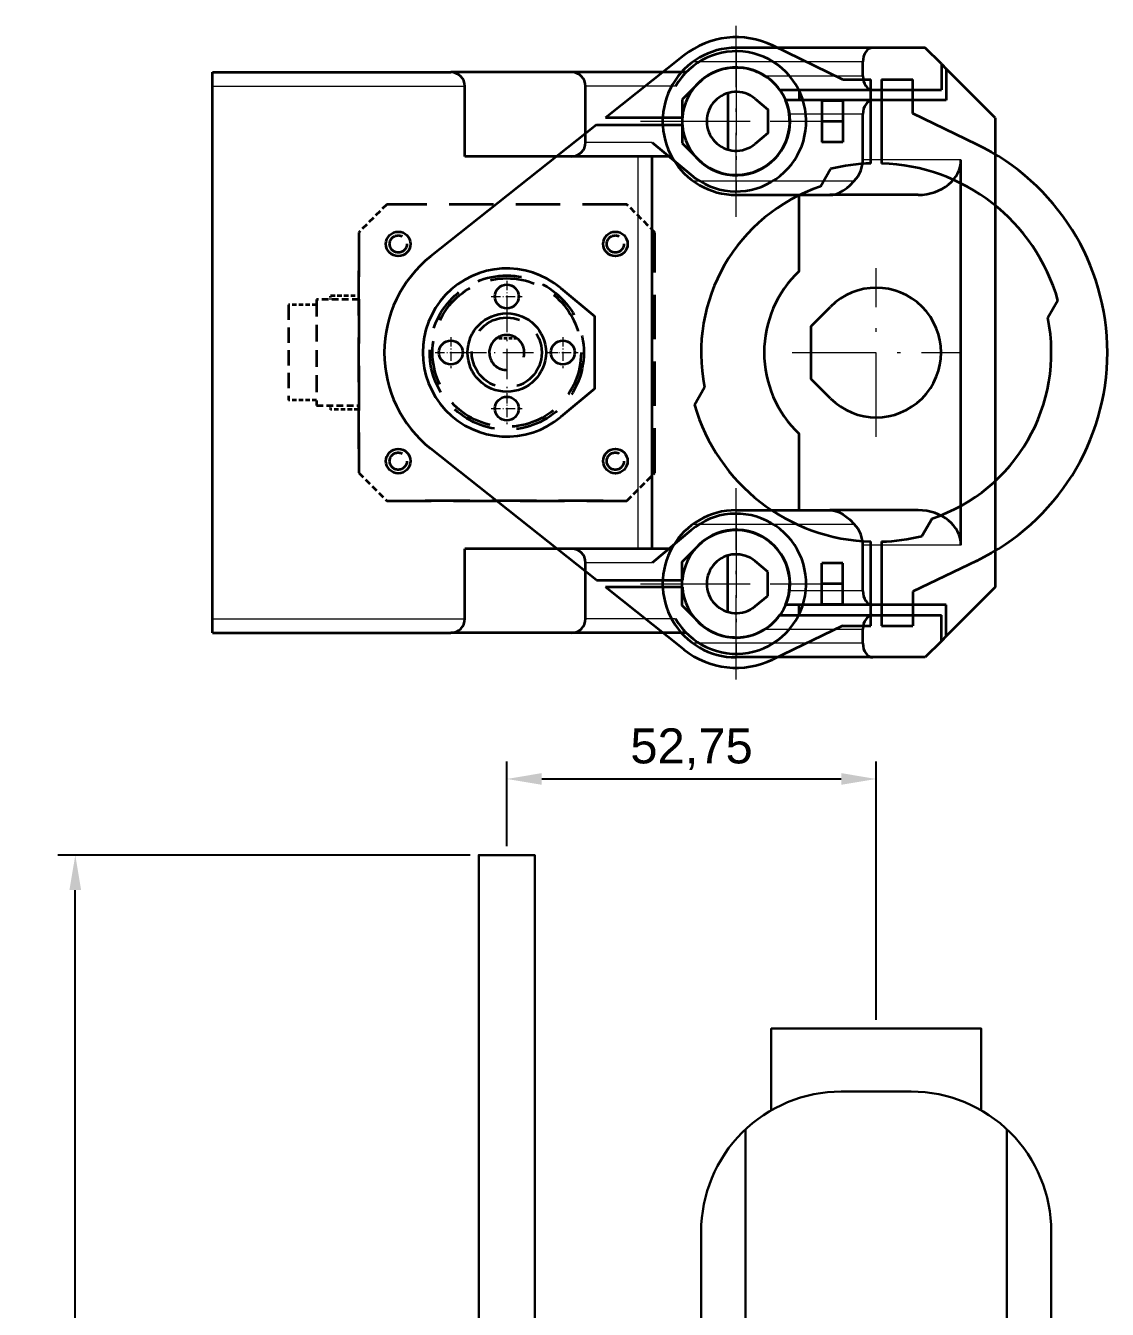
# Model space of a CAD drawing. Extents: x -2250 to 1406, y -1545 to 39.
# Drawn here: x 295.5 to 449.9, y -685.4 to -502.2 of the extents above; entities that cross this region are included whole.
import ezdxf

# ---------------------------------------------------------------- set-up
doc = ezdxf.new("R2010")
doc.units = 0
for name, pattern in [('ACAD_ISO10W100', [18, 12, -3, 0, -3]), ('DASHDOT', [18.5, 12, -3, 0.5, -3]), ('LÍNEAS_OCULTAS', [9.525, 6.35, -3.175])]:
    doc.linetypes.add(name, pattern=pattern)
doc.layers.get('0').update_dxf_attribs({"color": 2, "linetype": 'CONTINUOUS', "lineweight": 30})
doc.layers.get('Defpoints').update_dxf_attribs({"linetype": 'CONTINUOUS', "lineweight": 13})
for name, color, linetype, lineweight in [('1', 3, 'CONTINUOUS', 30), ('2', 4, 'CONTINUOUS', 30), ('Ejes', 1, 'ACAD_ISO10W100', 13), ('Oculta', 30, 'LÍNEAS_OCULTAS', 13), ('Texto', 6, 'CONTINUOUS', 13)]:
    doc.layers.add(name, color=color, linetype=linetype, lineweight=lineweight)
doc.styles.add('ROMAND', font='arial.ttf')
doc.dimstyles.new('ISO-25_E02', dxfattribs={"dimscale": 2, "dimtxt": 2.5, "dimasz": 2.5, "dimexe": 1.25, "dimexo": 0.625, "dimtad": 1, "dimdec": 0, "dimtxsty": 'ROMAND', "dimcen": 2.5, "dimadec": 0, "dimazin": 0, "dimtfac": 1, "dimtdec": 0, "dimtmove": 0, "dimatfit": 3, "dimfxl": 1, "dimarcsym": 0})

# ---------------------------------------------------------------- blocks, each defined once
blk = doc.blocks.new('A$C28F06B2A')
at = {"layer": '2', "lineweight": 35}
for p, q in [((-42, 40), (-8, 40)), ((-42, -38), (-42, 38)), ((20.75, -28), (20.75, 28)), ((-42, -40), (-8, -40))]:
    blk.add_line(p, q, dxfattribs=at)
at = {"layer": '2', "lineweight": 35, "ltscale": 0.05}
for p, q in [((-42, 38), (-42, 40)), ((-42, -40), (-42, -38))]:
    blk.add_line(p, q, dxfattribs=at)
at = {"layer": '2', "lineweight": 35, "ltscale": 0.43125}
for p, q in [((9.25, 40), (-8, 40)), ((9.25, -40), (-8, -40))]:
    blk.add_line(p, q, dxfattribs=at)
at = {"layer": '2', "lineweight": 35, "ltscale": 0.408965}
for p, q in [((25.608581, 40), (9.25, 40)), ((25.608581, -40), (9.25, -40))]:
    blk.add_line(p, q, dxfattribs=at)
at = {"layer": '2', "lineweight": 13}
for p, q in [((-42, 38), (-6, 38)), ((18.75, -28), (18.75, 28)), ((-42, -38), (-6, -38))]:
    blk.add_line(p, q, dxfattribs=at)
at = {"layer": '2', "lineweight": 35, "ltscale": 0.25}
for p, q in [((-6, 28), (-6, 38)), ((-6, -38), (-6, -28))]:
    blk.add_line(p, q, dxfattribs=at)
at = {"layer": '2', "lineweight": 13, "ltscale": 0.320994}
for p, q in [((24.089752, 38), (11.25, 38)), ((24.089752, -38), (11.25, -38))]:
    blk.add_line(p, q, dxfattribs=at)
at = {"layer": '2', "lineweight": 35, "ltscale": 0.2}
for p, q in [((11.25, 30), (11.25, 38)), ((11.25, -38), (11.25, -30))]:
    blk.add_line(p, q, dxfattribs=at)
at = {"layer": '2', "lineweight": 35, "ltscale": 0.201245}
for p, q in [((31.549987, 37.024902), (31.549987, 28.975097)), ((31.549987, -37.024903), (31.549987, -28.975098))]:
    blk.add_line(p, q, dxfattribs=at)
at = {"layer": '2', "lineweight": 35, "ltscale": 0.058753}
for p, q in [((35.449707, 36.217407), (37.25, 34.706787)), ((37.25, 31.293212), (35.449707, 29.782592)), ((37.25, -31.293213), (35.449707, -29.782593)), ((35.449707, -36.217408), (37.25, -34.706788))]:
    blk.add_line(p, q, dxfattribs=at)
at = {"layer": '2', "lineweight": 35, "ltscale": 0.085339}
for p, q in [((37.25, 34.706787), (37.25, 31.293212)), ((37.25, -34.706788), (37.25, -31.293213))]:
    blk.add_line(p, q, dxfattribs=at)
at = {"layer": '2', "lineweight": 13, "ltscale": 0.237951}
for p, q in [((20.768035, 30), (11.25, 30)), ((20.768035, -30), (11.25, -30))]:
    blk.add_line(p, q, dxfattribs=at)
at = {"layer": '2', "lineweight": 35, "ltscale": 0.181258}
for p, q in [((20.768035, 30), (26.322113, 25.339599)), ((26.322113, -25.3396), (20.768035, -30))]:
    blk.add_line(p, q, dxfattribs=at)
at = {"layer": '2', "lineweight": 35, "ltscale": 0.38125}
for p, q in [((9.25, 28), (-6, 28)), ((9.25, -28), (-6, -28))]:
    blk.add_line(p, q, dxfattribs=at)
at = {"layer": '2', "lineweight": 35, "ltscale": 0.347538}
for p, q in [((23.151519, 28), (9.25, 28)), ((23.151519, -28), (9.25, -28))]:
    blk.add_line(p, q, dxfattribs=at)
at = {"layer": '2', "lineweight": 35, "ltscale": 0.15621}
for p, q in [((7.71344, 9.192504), (12.5, 5.176147)), ((12.5, -5.176148), (7.71344, -9.192505))]:
    blk.add_line(p, q, dxfattribs=at)
at = {"layer": '2', "lineweight": 35, "ltscale": 0.258807}
blk.add_line((12.5, 5.176147), (12.5, -5.176148), dxfattribs=at)
at = {"layer": '2', "lineweight": 35}
for centre in [(-15.5, 15.5), (15.5, 15.5), (-15.5, -15.5), (15.5, -15.5)]:
    blk.add_circle(centre, 1.75, dxfattribs=at)
for centre, radius, start, end in [((32.75, 33), 10, 229.999999, 150.000002), ((-8, 38), 2, 0.000011, 89.999988), ((9.25, 38), 2, 0.000011, 89.999988), ((32.75, 33), 4.2, 49.999998, 310.000001), ((9.25, 30), 2, 270.000009, 359.999991), ((0, 0), 12, 49.999998, 310.000001), ((32.75, -33), 10, 210.000003, 130.000002), ((9.25, -30), 2, 0.000011, 89.999988), ((32.75, -33), 4.2, 49.999998, 310.000001), ((-8, -38), 2, 270.000009, 359.999991), ((9.25, -38), 2, 270.000009, 359.999991)]:
    blk.add_arc(centre, radius, start, end, dxfattribs=at)
blk = doc.blocks.new('MotorHusillo200')
at = {"layer": '1'}
for p, q in [((21.5, -9), (-21.5, -9)), ((21.5, -31), (-21.5, -31))]:
    blk.add_line(p, q, dxfattribs=at)
for points in [[(4, 0), (-4, 0), (-4, 200), (4, 200)], [(21.5, 0), (-21.5, 0), (-21.5, -40), (21.5, -40)]]:
    blk.add_lwpolyline(points, close=True, dxfattribs=at)
at = {"layer": 'Ejes'}
blk.add_line((0, -45), (0, 5), dxfattribs=at)
at = {"layer": 'Oculta'}
blk.add_lwpolyline([(11, 2), (-11, 2), (-11, 0), (11, 0)], close=True, dxfattribs=at)
blk = doc.blocks.new('Dremmel')
at = {"layer": '1'}
for p, q in [((-18.65, 81), (-18.65, 220.62)), ((18.65, 81), (18.65, 220.62)), ((-18.65, 89), (18.65, 89)), ((-25, 81), (-25, 46)), ((-18.65, 81), (18.65, 81)), ((25, 46), (25, 81)), ((-25, 46), (25, 46))]:
    blk.add_line(p, q, dxfattribs=at)
blk.add_lwpolyline([(15, 223.32), (15, 235), (-15, 235), (-15, 223.32)], dxfattribs=at)
blk.add_lwpolyline([(25, 81), (25, 206, 0.414214), (5, 226), (-5, 226, 0.414214), (-25, 206), (-25, 81)], format="xyb", dxfattribs=at)
for points in [[(-13.5, 137), (13.5, 137), (13.5, 158), (-13.5, 158)], [(-11.5, 139), (11.5, 139), (11.5, 156), (-11.5, 156)], [(-25, 46), (25, 46), (11, 0), (-11, 0)], [(-8.5, 0), (8.5, 0), (8.5, -10), (-8.5, -10)]]:
    blk.add_lwpolyline(points, close=True, dxfattribs=at)
at = {"layer": '1', "color": 1}
for points in [[(-5.5, -28), (5.5, -28), (5.5, -13), (-5.5, -13)], [(-1.5, -43), (1.5, -43), (1.5, -28), (-1.5, -28)]]:
    blk.add_lwpolyline(points, close=True, dxfattribs=at)
at = {"layer": '1'}
blk.add_circle((0, 106), 8.5, dxfattribs=at)
blk = doc.blocks.new('A$C48706BED')
at = {"layer": '2', "lineweight": 35, "ltscale": 0.081237}
for p, q in [((-9.297729, 41.202255), (-7, 43.499985)), ((-9.297729, -41.202286), (-7, -43.500015))]:
    blk.add_line(p, q, dxfattribs=at)
at = {"layer": '2', "lineweight": 35, "ltscale": 0.187631}
for p, q in [((-7, 43.499985), (0.505249, 43.499985)), ((-7, -43.500015), (0.505249, -43.500015))]:
    blk.add_line(p, q, dxfattribs=at)
at = {"layer": '2', "lineweight": 35, "ltscale": 0.487369}
for p, q in [((0.505249, 43.499985), (20, 43.499985)), ((0.505249, -43.500015), (20, -43.500015))]:
    blk.add_line(p, q, dxfattribs=at)
at = {"layer": '2', "lineweight": 35, "ltscale": 0.247561}
for p, q in [((-17, 33.499985), (-9.997925, 40.50206)), ((-17, -33.500015), (-9.997925, -40.50209))]:
    blk.add_line(p, q, dxfattribs=at)
at = {"layer": '2', "lineweight": 35, "ltscale": 0.024756}
for p, q in [((-9.997925, 40.50206), (-9.297729, 41.202255)), ((-9.297729, -41.202286), (-9.997925, -40.50209))]:
    blk.add_line(p, q, dxfattribs=at)
at = {"layer": '2', "lineweight": 35, "ltscale": 0.112552}
for p, q in [((-9.997925, 40.50206), (-9.997925, 35.999985)), ((-9.997925, -40.50209), (-9.997925, -36.000015))]:
    blk.add_line(p, q, dxfattribs=at)
at = {"layer": '2', "lineweight": 35, "ltscale": 0.092557}
for p, q in [((-9.297729, 41.202255), (-9.297729, 37.499985)), ((-9.297729, -41.202286), (-9.297729, -37.500015))]:
    blk.add_line(p, q, dxfattribs=at)
at = {"layer": '2', "lineweight": 35, "ltscale": 0.05}
for p, q in [((1.90564, 41.499985), (1.90564, 39.499985)), ((1.90564, -39.500015), (1.90564, -41.500015))]:
    blk.add_line(p, q, dxfattribs=at)
at = {"layer": '2', "lineweight": 13}
for p, q in [((1.90564, 41.499985), (26.164429, 41.499985)), ((26.164429, 24.499985), (3.126343, 24.499985)), ((26.164429, -24.500015), (3.126343, -24.500015)), ((1.90564, -41.500015), (26.164429, -41.500015))]:
    blk.add_line(p, q, dxfattribs=at)
at = {"layer": '2', "lineweight": 13, "ltscale": 0.351511}
for p, q in [((15.966065, 39.499985), (1.90564, 39.499985)), ((15.966065, -39.500015), (1.90564, -39.500015))]:
    blk.add_line(p, q, dxfattribs=at)
at = {"layer": '2', "lineweight": 35, "ltscale": 0.245074}
for p, q in [((0.505249, 37.499985), (-9.297729, 37.499985)), ((0.505249, -37.500015), (-9.297729, -37.500015))]:
    blk.add_line(p, q, dxfattribs=at)
at = {"layer": '2', "lineweight": 35, "ltscale": 0.332706}
for p, q in [((13.813477, 37.499985), (0.505249, 37.499985)), ((13.813477, -37.500015), (0.505249, -37.500015))]:
    blk.add_line(p, q, dxfattribs=at)
at = {"layer": '2', "lineweight": 35, "ltscale": 0.0375}
for p, q in [((11, 37.499985), (11, 35.999985)), ((11, -37.500015), (11, -36.000015))]:
    blk.add_line(p, q, dxfattribs=at)
at = {"layer": '2', "lineweight": 35, "ltscale": 0.080985}
for p, q in [((25.409424, 38.409348), (27.699951, 36.118698)), ((27.699951, 29.881272), (25.409424, 27.590622))]:
    blk.add_line(p, q, dxfattribs=at)
at = {"layer": '2', "lineweight": 35, "ltscale": 0.262579}
for p, q in [((-9.997925, 35.999985), (0.505249, 35.999985)), ((-9.997925, -36.000015), (0.505249, -36.000015))]:
    blk.add_line(p, q, dxfattribs=at)
at = {"layer": '2', "lineweight": 35, "ltscale": 0.311438}
for p, q in [((0.505249, 35.999985), (12.962769, 35.999985)), ((0.505249, -36.000015), (12.962769, -36.000015))]:
    blk.add_line(p, q, dxfattribs=at)
at = {"layer": '2', "lineweight": 35, "ltscale": 0.155936}
blk.add_line((27.699951, 36.118698), (27.699951, 29.881272), dxfattribs=at)
at = {"layer": '2', "lineweight": 35}
for p, q in [((-17, -33.500015), (-17, 33.499985)), ((-12.098511, 27.499985), (-12.098511, -27.500015))]:
    blk.add_line(p, q, dxfattribs=at)
at = {"layer": '2', "lineweight": 13, "ltscale": 0.26275}
for p, q in [((1.90564, 33.999985), (12.41565, 33.999985)), ((1.90564, -34.000015), (12.41565, -34.000015))]:
    blk.add_line(p, q, dxfattribs=at)
at = {"layer": '2', "lineweight": 35, "ltscale": 0.1625}
for p, q in [((1.90564, 33.999985), (1.90564, 27.499985)), ((1.90564, -27.500015), (1.90564, -34.000015))]:
    blk.add_line(p, q, dxfattribs=at)
at = {"layer": '2', "lineweight": 13, "ltscale": 0.350104}
for p, q in [((-12.098511, 27.499985), (1.90564, 27.499985)), ((-12.098511, -27.500015), (1.90564, -27.500015))]:
    blk.add_line(p, q, dxfattribs=at)
at = {"layer": '2', "lineweight": 35, "ltscale": 0.315091}
for p, q in [((-5.994629, 22.499985), (6.609009, 22.499985)), ((-5.994629, -22.500015), (6.609009, -22.500015))]:
    blk.add_line(p, q, dxfattribs=at)
at = {"layer": '2', "lineweight": 35, "ltscale": 0.334775}
for p, q in [((20, 22.499985), (6.609009, 22.499985)), ((20, -22.500015), (6.609009, -22.500015))]:
    blk.add_line(p, q, dxfattribs=at)
at = {"layer": '2', "lineweight": 35, "ltscale": 0.272026}
for p, q in [((11, 22.499985), (11, 11.618942)), ((11, -11.618973), (11, -22.500015))]:
    blk.add_line(p, q, dxfattribs=at)
at = {"layer": '2', "lineweight": 35, "ltscale": 0.097554}
for p, q in [((6.540772, 6.540695), (9.300049, 3.781479)), ((9.300049, -3.781509), (6.540772, -6.540726))]:
    blk.add_line(p, q, dxfattribs=at)
at = {"layer": '2', "lineweight": 35, "ltscale": 0.189075}
blk.add_line((9.300049, 3.781479), (9.300049, -3.781509), dxfattribs=at)
at = {"layer": '2', "lineweight": 35, "ltscale": 0.080984}
for p, q in [((27.699951, -29.881271), (25.409424, -27.590652)), ((25.409424, -38.409378), (27.699951, -36.118759))]:
    blk.add_line(p, q, dxfattribs=at)
at = {"layer": '2', "lineweight": 35, "ltscale": 0.155937}
blk.add_line((27.699951, -36.118759), (27.699951, -29.881271), dxfattribs=at)
at = {"layer": '2', "lineweight": 35}
for points in [[(6.609009, 22.499985), (6.200684, 22.527573), (5.927979, 22.576706), (5.307861, 22.780808), (4.706421, 23.10228), (4.130493, 23.523911), (3.785278, 23.827988), (3.126343, 24.499985)], [(6.609009, -22.500015), (6.200684, -22.527572), (5.927979, -22.576736), (5.307861, -22.780868), (4.706421, -23.102279), (4.130493, -23.523941), (3.785278, -23.828049), (3.126343, -24.500015)]]:
    blk.add_lwpolyline(points, dxfattribs=at)
for centre, radius, start, end in [((20, 32.999985), 10.5, 269.999997, 90.000003), ((20, 32.999985), 7.65, 45.000001, 143.968121), ((20, 32.999985), 7.65, 156.911234, 314.999999), ((0, -0.000015), 16, 313.432535, 46.567465), ((0, -0.000015), 9.25, 45.000001, 314.999999), ((20, -33.000015), 10.5, 269.999997, 90.000003), ((20, -33.000015), 7.65, 45.000001, 203.088766), ((20, -33.000015), 7.65, 216.031879, 314.999999)]:
    blk.add_arc(centre, radius, start, end, dxfattribs=at)
for centre, major_axis, ratio, start_param, end_param in [((0.505249, 41.499985), (0, 2), 0.700208, 4.7123889804, 6.2831853072), ((0.505249, 39.499985), (0, -2), 0.700208, 6.2831853072, 7.853981634), ((0.505249, 33.999985), (0, 2), 0.700208, 4.7123889804, 6.2831853072), ((-5.994385, 27.500168), (6.104126, 0.000488), 0.819148, 3.1415333809, 4.7122848339), ((8.010742, 27.500351), (6.105103, 0.001099), 0.819079, 3.1414499919, 3.7848785797), ((-5.994385, -27.500198), (6.104126, -0.000488), 0.819148, 1.5709004733, 3.1416519263), ((8.010742, -27.500381), (6.105103, -0.001099), 0.819079, 2.4983067273, 3.1417353151), ((0.505249, -34.000015), (0, 2), 0.700208, 3.1415926536, 4.7123889804), ((0.505249, -39.500015), (0, -2), 0.700208, 1.5707963268, 3.1415926536), ((0.505249, -41.500015), (0, 2), 0.700208, 3.1415926536, 4.7123889804)]:
    blk.add_ellipse(centre, major_axis=major_axis, ratio=ratio, start_param=start_param, end_param=end_param, dxfattribs=at)
at = {"layer": 'Ejes', "linetype": 'DASHDOT', "lineweight": 13}
for p, q in [((20, 46.650009), (20, 19.349961)), ((33.650025, 32.999985), (6.349976, 32.999985)), ((0, 12.025009), (0, -12.025009)), ((12.025025, -0.000015), (-12.025024, -0.000015)), ((20, -19.350021), (20, -46.650009)), ((33.650025, -33.000015), (6.349976, -33.000015))]:
    blk.add_line(p, q, dxfattribs=at)
blk = doc.blocks.new('A$C648C2777')
at = {"layer": 'Oculta', "lineweight": 35, "ltscale": 0.141421}
for p, q in [((-17.149994, 21.149994), (-21.150002, 17.150002)), ((21.149994, 17.150002), (17.149994, 21.149994)), ((-21.150002, -17.150002), (-17.149994, -21.150002)), ((17.149994, -21.150002), (21.149994, -17.150002))]:
    blk.add_line(p, q, dxfattribs=at)
at = {"layer": 'Oculta', "lineweight": 35}
for p, q in [((17.149994, 21.149994), (-17.149994, 21.149994)), ((-21.150002, 17.150002), (-21.150002, -17.150002)), ((21.149994, -17.150002), (21.149994, 17.150002)), ((21.149994, 13.75), (21.149994, -13.75)), ((-17.149994, -21.150002), (17.149994, -21.150002)), ((13.75, -21.150002), (-13.75, -21.150002))]:
    blk.add_line(p, q, dxfattribs=at)
at = {"layer": 'Oculta', "lineweight": 35, "ltscale": 0.075}
blk.add_line((-2, 1.5), (-2, -1.5), dxfattribs=at)
at = {"layer": 'Oculta', "lineweight": 35, "ltscale": 0.1}
for p, q in [((-8.149994, -25.150002), (-8.149994, -21.150002)), ((8.149994, -21.150002), (8.149994, -25.150002)), ((-6.809921, -27.150002), (-6.809921, -31.150002)), ((6.809921, -27.150002), (6.809921, -31.150002))]:
    blk.add_line(p, q, dxfattribs=at)
at = {"layer": 'Oculta', "lineweight": 35, "ltscale": 0.15}
for p, q in [((-7.550003, -21.150002), (-7.550003, -27.150002)), ((7.550003, -27.150002), (7.550003, -21.150002))]:
    blk.add_line(p, q, dxfattribs=at)
at = {"layer": 'Oculta', "lineweight": 35, "ltscale": 0.015}
for p, q in [((-7.550003, -25.150002), (-8.149994, -25.150002)), ((8.149994, -25.150002), (7.550003, -25.150002))]:
    blk.add_line(p, q, dxfattribs=at)
at = {"layer": 'Oculta', "lineweight": 35, "ltscale": 0.3775}
blk.add_line((-7.550003, -27.150002), (7.550003, -27.150002), dxfattribs=at)
at = {"layer": 'Oculta', "lineweight": 35, "ltscale": 0.340496}
blk.add_line((-6.809921, -31.150002), (6.809921, -31.150002), dxfattribs=at)
at = {"layer": 'Oculta', "lineweight": 35}
for centre, radius in [((-15.5, 15.5), 1.2295), ((15.5, 15.5), 1.2295), ((0, 0), 11), ((0, 0), 10.6), ((0, 0), 5), ((-15.5, -15.5), 1.2295), ((15.5, -15.5), 1.2295)]:
    blk.add_circle(centre, radius, dxfattribs=at)
for start, end in [(216.869903, 143.130097), (143.130097, 216.869903)]:
    blk.add_arc((0, 0), 2.5, start, end, dxfattribs=at)
blk = doc.blocks.new('A$C41FB5073')
at = {"layer": '2', "lineweight": 35}
for p, q in [((-32.5, -12.810791), (-13.710083, 10.875794)), ((32.500061, -12.810791), (13.710083, 10.875794))]:
    blk.add_line(p, q, dxfattribs=at)
at = {"layer": '2', "lineweight": 35, "ltscale": 0.306386}
for p, q in [((-32.5, -12.810791), (-32.5, -25.066223)), ((32.500061, -12.810791), (32.500061, -25.066223))]:
    blk.add_line(p, q, dxfattribs=at)
at = {"layer": '2', "lineweight": 35, "ltscale": 0.358067}
blk.add_line((-42.401184, -25.292297), (-33.5, -14.071411), dxfattribs=at)
at = {"layer": '2', "lineweight": 35, "ltscale": 0.27487}
for p, q in [((-33.5, -25.066223), (-33.5, -14.071411)), ((33.500061, -25.066223), (33.500061, -14.071411))]:
    blk.add_line(p, q, dxfattribs=at)
at = {"layer": '2', "lineweight": 35, "ltscale": 0.358066}
blk.add_line((42.401184, -25.292297), (33.500061, -14.071411), dxfattribs=at)
at = {"layer": '2', "lineweight": 35, "ltscale": 0.072296}
for p, q in [((-7.449951, -26.798156), (-4.945557, -28.244079)), ((23.695556, -44.779968), (26.199951, -46.225891)), ((-23.695557, -60.720031), (-26.199951, -59.274109))]:
    blk.add_line(p, q, dxfattribs=at)
at = {"layer": '2', "lineweight": 35, "ltscale": 0.276375}
blk.add_line((-38.989563, -47.92688), (-43.802857, -37.974731), dxfattribs=at)
at = {"layer": '2', "lineweight": 35, "ltscale": 0.276376}
blk.add_line((38.989563, -47.92688), (43.802917, -37.974731), dxfattribs=at)
at = {"layer": '2', "lineweight": 35, "ltscale": 0.075}
for p, q in [((-35.939576, -48), (-35.939576, -45)), ((-32.989563, -48), (-32.989563, -45)), ((-30.039612, -48), (-30.039612, -45)), ((30.039612, -48), (30.039612, -45)), ((32.989563, -48), (32.989563, -45)), ((35.939636, -48), (35.939636, -45))]:
    blk.add_line(p, q, dxfattribs=at)
at = {"layer": '2', "lineweight": 35, "ltscale": 0.147499}
for p, q in [((-35.939576, -45), (-30.039612, -45)), ((-35.939576, -48), (-30.039612, -48))]:
    blk.add_line(p, q, dxfattribs=at)
at = {"layer": '2', "lineweight": 35, "ltscale": 0.147501}
for p, q in [((35.939636, -45), (30.039612, -45)), ((35.939636, -48), (30.039612, -48))]:
    blk.add_line(p, q, dxfattribs=at)
at = {"layer": '2', "lineweight": 35, "ltscale": 0.101828}
for p, q in [((-38.989563, -47.92688), (-38.989563, -52)), ((38.989563, -47.92688), (38.989563, -52))]:
    blk.add_line(p, q, dxfattribs=at)
at = {"layer": '2', "lineweight": 35, "ltscale": 0.3}
for p, q in [((-38.989563, -52), (-26.989563, -52)), ((26.989563, -52), (38.989563, -52)), ((-26.989563, -53.5), (-38.989563, -53.5)), ((38.989563, -53.5), (26.989563, -53.5))]:
    blk.add_line(p, q, dxfattribs=at)
at = {"layer": '2', "lineweight": 35, "ltscale": 0.1125}
for p, q in [((-38.989563, -53.5), (-38.989563, -58)), ((38.989563, -53.5), (38.989563, -58))]:
    blk.add_line(p, q, dxfattribs=at)
at = {"layer": '2', "lineweight": 35, "ltscale": 0.121794}
blk.add_line((-34.117798, -58), (-38.989563, -58), dxfattribs=at)
at = {"layer": '2', "lineweight": 35, "ltscale": 0.253212}
blk.add_line((-29.707886, -67.118042), (-34.117798, -58), dxfattribs=at)
at = {"layer": '2', "lineweight": 35, "ltscale": 0.253211}
blk.add_line((29.707946, -67.118042), (34.117737, -58), dxfattribs=at)
at = {"layer": '2', "lineweight": 35, "ltscale": 0.121796}
blk.add_line((34.117737, -58), (38.989563, -58), dxfattribs=at)
at = {"layer": '2', "lineweight": 35, "ltscale": 0.072295}
blk.add_line((7.449951, -78.701843), (4.945556, -77.255981), dxfattribs=at)
at = {"layer": '2', "lineweight": 35}
for centre, radius in [((0, 8), 1.7), ((0, 0), 5.6), ((-8, 0), 1.7), ((8, 0), 1.7), ((0, -8), 1.7)]:
    blk.add_circle(centre, radius, dxfattribs=at)
for centre, radius, start, end in [((0, 0), 17.5, 38.423946, 141.576052), ((-33, -32.75), 12, 141.576052, 205.810433), ((-33, -32.75), 7.7, 93.723125, 86.276873), ((33.000061, -32.75), 7.7, 93.723125, 86.276873), ((33.000061, -32.75), 12, 334.189562, 38.423946), ((0, -52.75), 27, 106.017035, 178.408243), ((0, -52.75), 25, 18.590378, 101.409622), ((0, -52.75), 27, 1.591754, 13.982963), ((0, -52.75), 27, 181.591757, 193.982963), ((0, -52.75), 27, 286.017037, 358.408246), ((0, -52.75), 25, 198.590377, 281.409624), ((0, -52.75), 33, 205.810433, 334.189562)]:
    blk.add_arc(centre, radius, start, end, dxfattribs=at)
at = {"layer": 'Ejes', "linetype": 'DASHDOT', "lineweight": 13, "ltscale": 0.110501}
for p, q in [((0, 10.210022), (0, 5.789978)), ((2.210022, 8), (-2.210022, 8)), ((-8, 2.210022), (-8, -2.210022)), ((8, 2.210022), (8, -2.210022)), ((-5.789978, 0), (-10.210022, 0)), ((10.210022, 0), (5.789978, 0)), ((0, -5.789978), (0, -10.210022)), ((2.210022, -8), (-2.210022, -8))]:
    blk.add_line(p, q, dxfattribs=at)
at = {"layer": 'Ejes', "linetype": 'DASHDOT', "lineweight": 13, "ltscale": 0.364001}
for p, q in [((0, 7.28003), (0, -7.280029)), ((7.280029, 0), (-7.28003, 0))]:
    blk.add_line(p, q, dxfattribs=at)
at = {"layer": 'Ejes', "linetype": 'DASHDOT', "lineweight": 13}
for p, q in [((-33, -22.73999), (-33, -42.760009)), ((33.000061, -22.73999), (33.000061, -42.760009)), ((-22.989991, -32.75), (-43.01001, -32.75)), ((43.009948, -32.75), (22.98999, -32.75))]:
    blk.add_line(p, q, dxfattribs=at)
blk = doc.blocks.new('*D100')
at = {"layer": 'Defpoints', "color": 0, "transparency": 16777216}
for p in [(302.56, -620.6), (360.17, -620.6), (342.67, -820.6)]:
    blk.add_point(p, dxfattribs=at)
at = {"layer": 'Texto', "color": 0, "lineweight": -2, "transparency": 16777216}
for p, q in [((358.92, -620.6), (300.06, -620.6)), ((302.56, -815.6), (302.56, -625.6)), ((341.42, -820.6), (300.06, -820.6))]:
    blk.add_line(p, q, dxfattribs=at)
at = {"layer": 'Texto', "color": 0, "transparency": 16777216}
for points in [[(301.72, -625.6), (303.39, -625.6), (302.56, -620.6)], [(301.72, -815.6), (303.39, -815.6), (302.56, -820.6)]]:
    blk.add_solid(points, dxfattribs=at)
at = {"layer": 'Texto', "color": 0, "transparency": 16777216, "insert": (298.75, -720.6), "char_height": 5, "attachment_point": 5, "rotation": 90, "style": 'ROMAND'}
blk.add_mtext('200', dxfattribs=at)
blk = doc.blocks.new('*D101')
at = {"layer": 'Defpoints', "color": 0, "transparency": 16777216}
for p in [(416.92, -609.74), (364.17, -620.6), (416.92, -645.35)]:
    blk.add_point(p, dxfattribs=at)
at = {"layer": 'Texto', "color": 0, "lineweight": -2, "transparency": 16777216}
for p, q in [((364.17, -619.35), (364.17, -607.24)), ((416.92, -644.1), (416.92, -607.24)), ((369.17, -609.74), (411.92, -609.74))]:
    blk.add_line(p, q, dxfattribs=at)
at = {"layer": 'Texto', "color": 0, "transparency": 16777216}
for points in [[(369.17, -608.9), (369.17, -610.57), (364.17, -609.74)], [(411.92, -608.9), (411.92, -610.57), (416.92, -609.74)]]:
    blk.add_solid(points, dxfattribs=at)
at = {"layer": 'Texto', "color": 0, "transparency": 16777216, "insert": (390.55, -605.48), "char_height": 5, "attachment_point": 5, "style": 'ROMAND'}
blk.add_mtext('52,75', dxfattribs=at)

msp = doc.modelspace()

# ---------------------------------------------------------------- block references
at = {"rotation": 270}
msp.add_blockref('A$C648C2777', (364.17086, -548.87582), dxfattribs=at)
at = {"layer": '2'}
for name, p, rotation in [('A$C41FB5073', (364.17086, -548.87582), 90), ('A$C48706BED', (416.92086, -548.87583), 180)]:
    msp.add_blockref(name, p, dxfattribs=dict(at, rotation=rotation))
for name, p in [('A$C28F06B2A', (364.17086, -548.87582)), ('Dremmel', (416.92086, -880.35243))]:
    msp.add_blockref(name, p, dxfattribs=at)
at = {"layer": 'Ejes'}
msp.add_blockref('MotorHusillo200', (364.17086, -820.60243), dxfattribs=at)

# ---------------------------------------------------------------- dimensions: what is measured, and where the dimension line sits
at = {"layer": 'Texto'}
dim = msp.add_linear_dim(base=(416.92086, -609.73795), p1=(364.17086, -620.60243), p2=(416.92086, -645.35243), dimstyle='ISO-25_E02', override={"dimdec": 2}, dxfattribs=at)
dim.commit()
dim.dimension.update_dxf_attribs({"geometry": '*D101', "text_midpoint": (390.54586, -605.48317)})
dim = msp.add_linear_dim(base=(302.55535, -620.60243), p1=(342.67086, -820.60243), p2=(360.17086, -620.60243), angle=90, dimstyle='ISO-25_E02', dxfattribs=at)
dim.commit()
dim.dimension.update_dxf_attribs({"geometry": '*D100', "text_midpoint": (298.75249, -720.60243)})

doc.saveas('drawing.dxf')
